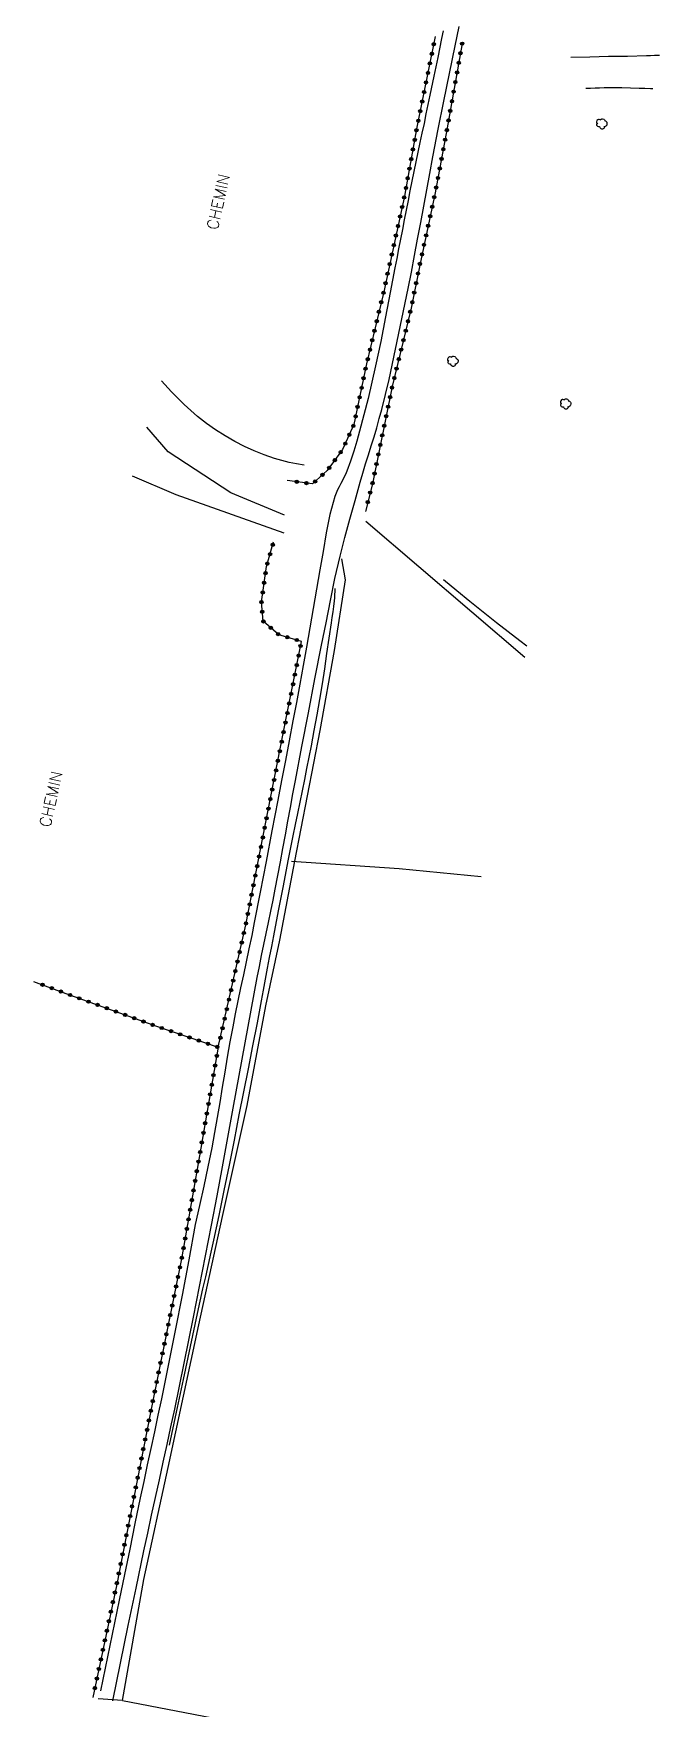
# Model space of a CAD drawing. Header units: millimetres. Extents: x 145999 to 147000, y 141000 to 142001.
# Drawn here: x 146658.6 to 146754.9, y 141333.7 to 141591.3 of the extents above; entities that cross this region are included whole.
import ezdxf

# ---------------------------------------------------------------- set-up
doc = ezdxf.new("R2010")
doc.units = ezdxf.units.MM
doc.layers.get('0').update_dxf_attribs({"linetype": 'CONTINUOUS'})
for name, color, linetype in [('W0071', 7, 'CONTINUOUS'), ('W0211', 2, 'CONTINUOUS'), ('W0214', 2, 'CONTINUOUS'), ('W0300', 7, 'CONTINUOUS'), ('W0323', 7, 'CONTINUOUS'), ('W0330', 7, 'CONTINUOUS'), ('W0989', 7, 'CONTINUOUS')]:
    doc.layers.add(name, color=color, linetype=linetype)
doc.styles.get("Standard").update_dxf_attribs({"font": 'romans.shx', "width": 0.85})

# ---------------------------------------------------------------- blocks, each defined once
blk = doc.blocks.new('T300')
for p, q in [((-0.8, 0.51), (-0.86, 0.34)), ((-0.86, 0.34), (-0.86, 0.17)), ((-0.86, 0.17), (-0.74, 0.06)), ((-0.69, 0.63), (-0.8, 0.51)), ((-0.8, -0.06), (-0.74, 0.06)), ((-0.74, 0.06), (-0.69, 0.11)), ((-0.57, 0.69), (-0.69, 0.63)), ((-0.46, 0.69), (-0.57, 0.69)), ((-0.29, 0.63), (-0.46, 0.69)), ((-0.29, 0.63), (-0.17, 0.74)), ((-0.23, 0.57), (-0.29, 0.63)), ((-0.17, 0.74), (-0.06, 0.8)), ((-0.06, 0.8), (0.06, 0.8)), ((0.06, 0.8), (0.23, 0.74)), ((0.23, 0.74), (0.34, 0.63)), ((0.34, 0.63), (0.4, 0.51)), ((0.46, 0.46), (0.34, 0.46)), ((0.4, 0.51), (0.4, 0.46)), ((0.57, 0.4), (0.46, 0.46)), ((0.57, 0.4), (0.69, 0.29)), ((0.69, 0.29), (0.74, 0.17)), ((0.74, 0.06), (0.69, -0.17)), ((0.74, 0.17), (0.74, 0.06)), ((-0.8, -0.17), (-0.8, -0.06)), ((-0.8, -0.23), (-0.8, -0.17)), ((-0.74, -0.34), (-0.8, -0.23)), ((-0.69, -0.4), (-0.74, -0.34)), ((-0.51, -0.46), (-0.69, -0.4)), ((-0.4, -0.46), (-0.51, -0.46)), ((-0.4, -0.46), (-0.34, -0.46)), ((-0.34, -0.46), (-0.34, -0.4)), ((-0.34, -0.51), (-0.34, -0.46)), ((-0.29, -0.63), (-0.34, -0.51)), ((-0.17, -0.74), (-0.29, -0.63)), ((-0.06, -0.8), (-0.17, -0.74)), ((0.06, -0.8), (-0.06, -0.8)), ((0.17, -0.74), (0.06, -0.8)), ((0.23, -0.69), (0.17, -0.74)), ((0.29, -0.46), (0.23, -0.46)), ((0.29, -0.63), (0.23, -0.69)), ((0.46, -0.4), (0.29, -0.46)), ((0.34, -0.51), (0.29, -0.63)), ((0.34, -0.51), (0.34, -0.46)), ((0.57, -0.34), (0.46, -0.4)), ((0.63, -0.29), (0.57, -0.34)), ((0.69, -0.17), (0.63, -0.29))]:
    blk.add_line(p, q)
blk = doc.blocks.new('t323o')
at = {"color": 0, "linetype": 'Continuous'}
for radius in [0.25, 0.15]:
    blk.add_circle((0, 0), radius, dxfattribs=at)

msp = doc.modelspace()

# ---------------------------------------------------------------- linework, layer by layer
at = {"layer": 'W0071'}
for points in [[(146721.59, 141591.67), (146721.36, 141590.47), (146720.76, 141587.58), (146720.16, 141584.69), (146719.56, 141581.8), (146718.95, 141578.91), (146718.65, 141577.43), (146718.34, 141575.95), (146718.02, 141574.48), (146717.71, 141573), (146717.4, 141571.52), (146717.1, 141570.04), (146716.79, 141568.56), (146716.49, 141567.08), (146716.19, 141565.59), (146715.9, 141564.11), (146715.61, 141562.62), (146715.32, 141561.14), (146715.03, 141559.65), (146714.74, 141558.17), (146714.45, 141556.68), (146714.16, 141555.2), (146713.44, 141551.44), (146712.73, 141547.67), (146712, 141543.91), (146711.21, 141540.17), (146710.64, 141537.64), (146710.05, 141535.12), (146709.42, 141532.61), (146708.75, 141530.11), (146708.3, 141528.55), (146707.84, 141527.01), (146707.34, 141525.47), (146706.78, 141523.95), (146706.57, 141523.46), (146706.34, 141522.98), (146706.09, 141522.5), (146705.84, 141522.03), (146705.59, 141521.56), (146705.35, 141521.08), (146705.14, 141520.58), (146704.95, 141520.08), (146704.17, 141517.3), (146703.6, 141514.46), (146703.14, 141511.61), (146702.64, 141508.78), (146702.37, 141507.3), (146702.1, 141505.81), (146701.84, 141504.32), (146701.59, 141502.83), (146701.34, 141501.34), (146701.09, 141499.85), (146700.83, 141498.36), (146700.57, 141496.87), (146700.06, 141494.04), (146699.54, 141491.21), (146699.02, 141488.38), (146698.49, 141485.55), (146697.91, 141482.5), (146697.33, 141479.45), (146696.74, 141476.4), (146696.16, 141473.35), (146695.26, 141468.64), (146694.37, 141463.93), (146693.47, 141459.22), (146692.55, 141454.52), (146692.15, 141452.52), (146691.73, 141450.51), (146691.3, 141448.51), (146690.87, 141446.51), (146690.45, 141444.51), (146690.03, 141442.51), (146689.62, 141440.51), (146689.23, 141438.5), (146688.8, 141436.18), (146688.39, 141433.85), (146688, 141431.53), (146687.62, 141429.2), (146687.23, 141426.87), (146686.84, 141424.55), (146686.43, 141422.22), (146686, 141419.9), (146685.41, 141416.94), (146684.79, 141413.98), (146684.15, 141411.03), (146683.48, 141408.08)], [(146685.98, 141407.97), (146686.82, 141412.48), (146687.65, 141416.98), (146688.49, 141421.49), (146689.32, 141426), (146689.78, 141428.51), (146690.23, 141431.02), (146690.68, 141433.53), (146691.14, 141436.04), (146691.59, 141438.54), (146692.05, 141441.05), (146692.52, 141443.56), (146693, 141446.07), (146693.33, 141447.77), (146693.68, 141449.47), (146694.03, 141451.17), (146694.38, 141452.87), (146694.74, 141454.56), (146695.09, 141456.26), (146695.43, 141457.96), (146695.77, 141459.67), (146696.18, 141461.75), (146696.57, 141463.85), (146696.96, 141465.94), (146697.35, 141468.03), (146697.73, 141470.13), (146698.11, 141472.22), (146698.5, 141474.31), (146698.9, 141476.4), (146699.88, 141481.61), (146700.87, 141486.81), (146701.88, 141492.01), (146702.9, 141497.21), (146703.58, 141500.63), (146704.25, 141504.05), (146704.96, 141507.47), (146705.74, 141510.87), (146706.46, 141513.74), (146707.24, 141516.59), (146708.04, 141519.43), (146708.85, 141522.27), (146709.26, 141523.67), (146709.67, 141525.06), (146710.1, 141526.45), (146710.53, 141527.84), (146710.96, 141529.23), (146711.37, 141530.63), (146711.77, 141532.03), (146712.14, 141533.43), (146713.27, 141538.07), (146714.29, 141542.72), (146715.26, 141547.39), (146716.21, 141552.06), (146716.72, 141554.58), (146717.2, 141557.11), (146717.67, 141559.64), (146718.14, 141562.17), (146718.6, 141564.69), (146719.06, 141567.22), (146719.53, 141569.75), (146720.02, 141572.28), (146720.85, 141576.56), (146721.69, 141580.84), (146722.55, 141585.12), (146723.45, 141589.39), (146724.06, 141592.33)], [(146683.48, 141408.08), (146682.48, 141402.65), (146681.45, 141397.23), (146680.39, 141391.8), (146679.32, 141386.39), (146678.8, 141383.84), (146678.27, 141381.3), (146677.73, 141378.75), (146677.19, 141376.21), (146676.64, 141373.67), (146676.1, 141371.12), (146675.55, 141368.58), (146675.02, 141366.04), (146674.2, 141362.11), (146673.39, 141358.18), (146672.58, 141354.25), (146671.78, 141350.32), (146671.06, 141346.83), (146670.34, 141343.35), (146669.63, 141339.87), (146668.91, 141336.39)], [(146670.82, 141334.86), (146671.98, 141340.63), (146673.16, 141346.4), (146674.36, 141352.16), (146675.57, 141357.92), (146676.16, 141360.65), (146676.75, 141363.38), (146677.35, 141366.1), (146677.95, 141368.82), (146678.56, 141371.54), (146679.16, 141374.27), (146679.74, 141376.99), (146680.32, 141379.72), (146681.78, 141386.77), (146683.21, 141393.83), (146684.61, 141400.9), (146685.98, 141407.97)]]:
    msp.add_lwpolyline(points, dxfattribs=at)
at = {"layer": 'W0211'}
for points in [[(146743.54, 141582.83), (146744.24, 141582.87), (146744.95, 141582.91), (146745.66, 141582.93), (146746.37, 141582.95), (146747.71, 141582.96), (146749.05, 141582.95), (146750.39, 141582.92), (146751.73, 141582.87), (146752.6, 141582.84), (146753.47, 141582.81), (146753.84, 141582.78)], [(146679.52, 141374.15), (146680.59, 141379.22), (146681.66, 141384.28), (146682.74, 141389.34), (146683.83, 141394.4), (146684.24, 141396.29), (146684.66, 141398.18), (146685.08, 141400.06), (146685.5, 141401.94), (146685.92, 141403.83), (146686.33, 141405.71), (146686.74, 141407.6), (146687.14, 141409.49), (146687.94, 141413.35), (146688.72, 141417.21), (146689.49, 141421.08), (146690.25, 141424.95), (146690.96, 141428.49), (146691.65, 141432.04), (146692.34, 141435.59), (146693.03, 141439.13), (146693.35, 141440.81), (146693.66, 141442.48), (146693.98, 141444.15), (146694.29, 141445.82), (146694.6, 141447.5), (146694.91, 141449.17), (146695.23, 141450.84), (146695.54, 141452.51), (146696.28, 141456.35), (146697.03, 141460.19), (146697.78, 141464.03), (146698.54, 141467.86), (146698.89, 141469.59), (146699.24, 141471.32), (146699.6, 141473.05), (146699.95, 141474.78), (146700.31, 141476.51), (146700.65, 141478.23), (146701, 141479.97), (146701.33, 141481.7), (146701.78, 141484.08), (146702.21, 141486.46), (146702.63, 141488.84), (146703.02, 141491.23), (146703.39, 141493.57), (146703.73, 141495.92), (146704.07, 141498.27), (146704.41, 141500.63), (146704.54, 141501.47), (146704.67, 141502.31), (146704.8, 141503.15), (146704.89, 141503.99), (146704.93, 141504.48), (146704.96, 141504.96), (146704.98, 141505.44), (146704.98, 141505.93)]]:
    msp.add_lwpolyline(points, dxfattribs=at)
at = {"layer": 'W0214'}
msp.add_lwpolyline([(146754.86, 141587.9), (146754.72, 141587.89), (146754.1, 141587.86), (146753.48, 141587.83), (146752.86, 141587.81), (146749.95, 141587.75), (146747.04, 141587.7), (146744.13, 141587.64), (146741.21, 141587.59)], dxfattribs=at)
at = {"layer": 'W0300'}
for points in [[(146700.2, 141524.9), (146699.05, 141525.07), (146697.91, 141525.29), (146696.77, 141525.57), (146695.66, 141525.9), (146694.09, 141526.44), (146692.55, 141527.06), (146691.05, 141527.76), (146689.57, 141528.52), (146688.07, 141529.37), (146686.61, 141530.3), (146685.19, 141531.29), (146683.83, 141532.36), (146681.75, 141534.2), (146679.8, 141536.17), (146678.29, 141537.82)], [(146721.67, 141507.29), (146723.68, 141505.62), (146725.71, 141503.96), (146727.76, 141502.32), (146729.81, 141500.69), (146731.61, 141499.29), (146733.41, 141497.9), (146734.48, 141497.08)]]:
    msp.add_lwpolyline(points, dxfattribs=at)
at = {"layer": 'W0323'}
for points in [[(146720.39, 141590.78), (146717.52, 141576.59), (146715.64, 141566.23), (146712.45, 141551.52), (146709.83, 141540.45), (146707.88, 141531.13), (146706.14, 141527.3), (146703.78, 141524.05), (146701.5, 141521.99), (146697.6, 141522.54)], [(146724.52, 141589.72), (146722.18, 141576.45), (146720.37, 141566.76), (146717.99, 141555.65), (146716.68, 141549.04), (146713.76, 141536.96), (146710.72, 141522.02), (146709.64, 141517.74)], [(146687.02, 141435.36), (146691.23, 141454.16), (146694.64, 141471.57), (146697.58, 141486.47), (146699.81, 141497.78), (146696.35, 141498.78), (146693.9, 141500.9), (146693.64, 141503.88), (146694.44, 141509.31), (146695.52, 141513.07)], [(146658.6, 141445.49), (146663.57, 141443.63), (146677.52, 141438.59), (146687.02, 141435.36)], [(146687.02, 141435.36), (146684.33, 141419.81), (146681.38, 141402.8), (146676.64, 141379.46)], [(146676.64, 141379.46), (146671.34, 141352.54), (146667.74, 141335.33)]]:
    msp.add_lwpolyline(points, dxfattribs=at)
at = {"layer": 'W0330'}
for points in [[(146697.19, 141517.16), (146688.94, 141520.61), (146679.33, 141526.91), (146676.04, 141530.7)], [(146673.75, 141523.26), (146680.51, 141520.36), (146697.08, 141514.47)], [(146709.71, 141516.27), (146734.14, 141495.36)], [(146684.02, 141392.67), (146687.64, 141409.33), (146691.43, 141426.38), (146694.31, 141441.73), (146696.49, 141451.8), (146698.77, 141463.96), (146702.69, 141484.07), (146704.9, 141496.37), (146706.6, 141507.24), (146706.01, 141510.45)], [(146698.28, 141463.97), (146714.83, 141462.82), (146727.46, 141461.59)], [(146672.26, 141334.88), (146675.55, 141353.51), (146679.33, 141370.74), (146684.02, 141392.67)], [(146672.26, 141334.88), (146668.56, 141335.13)], [(146672.26, 141334.88), (146701.32, 141329.31)]]:
    msp.add_lwpolyline(points, dxfattribs=at)

# ---------------------------------------------------------------- block references
at = {"layer": 'W0300'}
for p in [(146746.05, 141577.36), (146723.14, 141540.85), (146740.48, 141534.27)]:
    msp.add_blockref('T300', p, dxfattribs=at)
at = {"layer": 'W0323'}
for p, rotation in [((146719.86, 141588.14), 258.578304341783), ((146720.15, 141589.61), 258.578304341783), ((146724.25, 141588.23), 260.0196114875774), ((146724.51, 141589.7), 260.0196114875774), ((146719.56, 141586.67), 258.578304341783), ((146723.99, 141586.75), 260.0196114875774), ((146718.96, 141583.73), 258.578304341783), ((146719.26, 141585.2), 258.578304341783), ((146723.47, 141583.79), 260.0196114875774), ((146723.73, 141585.27), 260.0196114875774), ((146718.37, 141580.79), 258.578304341783), ((146718.67, 141582.26), 258.578304341783), ((146722.95, 141580.84), 260.0196114875774), ((146723.21, 141582.32), 260.0196114875774), ((146717.78, 141577.85), 258.578304341783), ((146718.07, 141579.32), 258.578304341783), ((146722.43, 141577.89), 260.0196114875774), ((146722.69, 141579.36), 260.0196114875774), ((146717.48, 141576.38), 259.7165648727906), ((146722.17, 141576.41), 259.4145997257901), ((146716.95, 141573.43), 259.7165648727906), ((146717.22, 141574.9), 259.7165648727906), ((146721.62, 141573.46), 259.4145997257901), ((146721.9, 141574.93), 259.4145997257901), ((146716.41, 141570.48), 259.7165648727906), ((146716.68, 141571.95), 259.7165648727906), ((146721.07, 141570.51), 259.4145997257901), ((146721.35, 141571.98), 259.4145997257901), ((146715.88, 141567.52), 259.7165648727906), ((146716.14, 141569), 259.7165648727906), ((146720.52, 141567.56), 259.4145997257901), ((146720.8, 141569.04), 259.4145997257901), ((146715.6, 141566.05), 257.740401691987), ((146720.23, 141566.09), 257.8946736960567), ((146714.97, 141563.12), 257.740401691987), ((146715.28, 141564.58), 257.740401691987), ((146719.6, 141563.16), 257.8946736960567), ((146719.91, 141564.62), 257.8946736960567), ((146714.33, 141560.19), 257.740401691987), ((146714.65, 141561.65), 257.740401691987), ((146718.97, 141560.22), 257.8946736960567), ((146719.28, 141561.69), 257.8946736960567), ((146713.69, 141557.26), 257.740401691987), ((146714.01, 141558.72), 257.740401691987), ((146718.34, 141557.29), 257.8946736960567), ((146718.65, 141558.76), 257.8946736960567), ((146713.37, 141555.79), 257.740401691987), ((146718.02, 141555.82), 257.8946736960567), ((146712.74, 141552.86), 257.740401691987), ((146713.05, 141554.32), 257.740401691987), ((146717.44, 141552.88), 258.8085401516484), ((146717.73, 141554.35), 258.8085401516484), ((146712.07, 141549.93), 256.6917171159302), ((146712.42, 141551.39), 256.6917171159302), ((146716.86, 141549.94), 258.8085401516484), ((146717.15, 141551.41), 258.8085401516484), ((146711.38, 141547.01), 256.6917171159302), ((146711.72, 141548.47), 256.6917171159302), ((146716.19, 141547.01), 256.4153527469825), ((146716.54, 141548.47), 256.4153527469825), ((146711.03, 141545.55), 256.6917171159302), ((146715.84, 141545.56), 256.4153527469825), ((146710.34, 141542.63), 256.6917171159302), ((146710.69, 141544.09), 256.6917171159302), ((146715.13, 141542.64), 256.4153527469825), ((146715.49, 141544.1), 256.4153527469825), ((146709.67, 141539.71), 258.1813883180962), ((146710, 141541.17), 256.6917171159302), ((146714.43, 141539.72), 256.4153527469825), ((146714.78, 141541.18), 256.4153527469825), ((146709.06, 141536.77), 258.1813883180962), ((146709.36, 141538.24), 258.1813883180962), ((146713.73, 141536.81), 258.4896458527815), ((146714.08, 141538.27), 256.4153527469825), ((146708.75, 141535.31), 258.1813883180962), ((146713.43, 141535.34), 258.4896458527815), ((146708.14, 141532.37), 258.1813883180962), ((146708.44, 141533.84), 258.1813883180962), ((146712.83, 141532.4), 258.4896458527815), ((146713.13, 141533.87), 258.4896458527815), ((146707.16, 141529.55), 245.6890445867097), ((146707.78, 141530.92), 245.6890445867097), ((146712.23, 141529.46), 258.4896458527815), ((146712.53, 141530.93), 258.4896458527815), ((146705.83, 141526.87), 233.9579359280104), ((146706.55, 141528.18), 245.6890445867097), ((146711.63, 141526.52), 258.4896458527815), ((146711.93, 141527.99), 258.4896458527815), ((146704.07, 141524.45), 233.9579359280104), ((146704.95, 141525.66), 233.9579359280104), ((146711.33, 141525.05), 258.4896458527815), ((146699.08, 141522.33), 172.0860294334298), ((146700.57, 141522.12), 172.0860294334298), ((146701.91, 141522.37), 221.9968999542553), ((146703.03, 141523.37), 221.9968999542553), ((146710.74, 141522.11), 258.4896458527815), ((146711.04, 141523.58), 258.4896458527815), ((146710, 141519.2), 255.809193308712), ((146710.37, 141520.65), 255.809193308712), ((146694.98, 141511.19), 73.9799871319701), ((146695.39, 141512.63), 73.9799871319701), ((146694.28, 141508.27), 81.59827174541259), ((146694.56, 141509.74), 73.9799871319701), ((146694.06, 141506.79), 81.59827174541259), ((146693.64, 141503.82), 95.109643743242), ((146693.85, 141505.3), 81.59827174541259), ((146693.78, 141502.33), 95.109643743242), ((146693.95, 141500.85), 139.0775785264266), ((146695.09, 141499.87), 139.0775785264266), ((146696.22, 141498.89), 139.0775785264266), ((146697.63, 141498.41), 163.854056610731), ((146699.07, 141497.99), 163.854056610731), ((146699.38, 141495.59), 78.84994235933765), ((146699.67, 141497.07), 78.84994235933765), ((146699.09, 141494.12), 78.84994235933765), ((146698.51, 141491.18), 78.84994235933765), ((146698.8, 141492.65), 78.84994235933765), ((146697.93, 141488.24), 78.84994235933765), ((146698.22, 141489.71), 78.84994235933765), ((146697.35, 141485.29), 78.80693110920298), ((146697.64, 141486.76), 78.84994235933765), ((146697.06, 141483.82), 78.80693110920298), ((146696.48, 141480.88), 78.80693110920298), ((146696.77, 141482.35), 78.80693110920298), ((146695.9, 141477.94), 78.80693110920298), ((146696.19, 141479.41), 78.80693110920298), ((146695.31, 141474.99), 78.80693110920298), ((146695.6, 141476.46), 78.80693110920298), ((146695.02, 141473.52), 78.80693110920298), ((146694.44, 141470.58), 78.92511087057983), ((146694.73, 141472.05), 78.80693110920298), ((146693.87, 141467.63), 78.92511087057983), ((146694.15, 141469.11), 78.92511087057983), ((146693.29, 141464.69), 78.92511087057983), ((146693.58, 141466.16), 78.92511087057983), ((146693, 141463.22), 78.92511087057983), ((146692.42, 141460.27), 78.92511087057983), ((146692.71, 141461.75), 78.92511087057983), ((146691.85, 141457.33), 78.92511087057983), ((146692.14, 141458.8), 78.92511087057983), ((146691.27, 141454.39), 78.92511087057983), ((146691.56, 141455.86), 78.92511087057983), ((146690.62, 141451.46), 77.3831462266131), ((146690.95, 141452.92), 77.3831462266131), ((146690.3, 141449.99), 77.3831462266131), ((146689.64, 141447.07), 77.3831462266131), ((146689.97, 141448.53), 77.3831462266131), ((146660, 141444.96), 339.437390716897), ((146661.41, 141444.44), 339.437390716897), ((146662.81, 141443.91), 339.437390716897), ((146688.98, 141444.14), 77.3831462266131), ((146689.31, 141445.6), 77.3831462266131), ((146664.22, 141443.39), 340.138631444176), ((146665.63, 141442.88), 340.138631444176), ((146667.04, 141442.37), 340.138631444176), ((146668.45, 141441.86), 340.138631444176), ((146669.86, 141441.35), 340.138631444176), ((146688.33, 141441.21), 77.3831462266131), ((146688.66, 141442.67), 77.3831462266131), ((146671.27, 141440.84), 340.138631444176), ((146672.68, 141440.33), 340.138631444176), ((146674.09, 141439.82), 340.138631444176), ((146675.5, 141439.31), 340.138631444176), ((146676.92, 141438.8), 340.138631444176), ((146688, 141439.75), 77.3831462266131), ((146678.33, 141438.31), 341.2128829719998), ((146679.75, 141437.83), 341.2128829719998), ((146681.17, 141437.34), 341.2128829719998), ((146682.59, 141436.86), 341.2128829719998), ((146684.01, 141436.38), 341.2128829719998), ((146687.35, 141436.82), 77.3831462266131), ((146687.67, 141438.28), 77.3831462266131), ((146685.43, 141435.89), 341.2128829719998), ((146686.79, 141434.02), 260.16686548685), ((146686.85, 141435.41), 341.2128829719998), ((146686.27, 141431.06), 260.16686548685), ((146686.53, 141432.54), 260.16686548685), ((146686.02, 141429.58), 260.16686548685), ((146685.51, 141426.63), 260.16686548685), ((146685.76, 141428.11), 260.16686548685), ((146684.99, 141423.67), 260.16686548685), ((146685.25, 141425.15), 260.16686548685), ((146684.48, 141420.72), 260.16686548685), ((146684.74, 141422.19), 260.16686548685), ((146684.23, 141419.24), 260.1906366195574), ((146683.71, 141416.28), 260.1906366195574), ((146683.97, 141417.76), 260.1906366195574), ((146683.2, 141413.33), 260.1906366195574), ((146683.46, 141414.8), 260.1906366195574), ((146682.69, 141410.37), 260.1906366195574), ((146682.95, 141411.85), 260.1906366195574), ((146682.44, 141408.89), 260.1906366195574), ((146681.93, 141405.94), 260.1906366195574), ((146682.18, 141407.41), 260.1906366195574), ((146681.41, 141402.98), 260.1906366195574), ((146681.67, 141404.46), 260.1906366195574), ((146680.82, 141400.04), 258.5098689782377), ((146681.12, 141401.51), 258.5098689782377), ((146680.52, 141398.57), 258.5098689782377), ((146679.93, 141395.63), 258.5098689782377), ((146680.22, 141397.1), 258.5098689782377), ((146679.33, 141392.69), 258.5098689782377), ((146679.63, 141394.16), 258.5098689782377), ((146678.73, 141389.75), 258.5098689782377), ((146679.03, 141391.22), 258.5098689782377), ((146678.43, 141388.28), 258.5098689782377), ((146677.83, 141385.34), 258.5098689782377), ((146678.13, 141386.81), 258.5098689782377), ((146677.24, 141382.4), 258.5098689782377), ((146677.54, 141383.87), 258.5098689782377), ((146676.64, 141379.45), 258.8575758146218), ((146676.94, 141380.93), 258.5098689782377), ((146676.35, 141377.97), 258.8575758146218), ((146675.77, 141375.03), 258.8575758146218), ((146676.06, 141376.5), 258.8575758146218), ((146675.19, 141372.09), 258.8575758146218), ((146675.48, 141373.56), 258.8575758146218), ((146674.61, 141369.14), 258.8575758146218), ((146674.9, 141370.62), 258.8575758146218), ((146674.32, 141367.67), 258.8575758146218), ((146673.74, 141364.73), 258.8575758146218), ((146674.03, 141366.2), 258.8575758146218), ((146673.16, 141361.78), 258.8575758146218), ((146673.45, 141363.26), 258.8575758146218), ((146672.58, 141358.84), 258.8575758146218), ((146672.87, 141360.31), 258.8575758146218), ((146672.29, 141357.37), 258.8575758146218), ((146671.71, 141354.43), 258.8575758146218), ((146672, 141355.9), 258.8575758146218), ((146671.12, 141351.49), 258.1818505094141), ((146671.42, 141352.95), 258.8575758146218), ((146670.5, 141348.55), 258.1818505094141), ((146670.81, 141350.02), 258.1818505094141), ((146670.19, 141347.08), 258.1818505094141), ((146669.58, 141344.14), 258.1818505094141), ((146669.89, 141345.61), 258.1818505094141), ((146668.97, 141341.21), 258.1818505094141), ((146669.27, 141342.68), 258.1818505094141), ((146668.35, 141338.27), 258.1818505094141), ((146668.66, 141339.74), 258.1818505094141), ((146668.04, 141336.8), 258.1818505094141)]:
    msp.add_blockref('t323o', p, dxfattribs=dict(at, rotation=rotation))

# ---------------------------------------------------------------- texts
at = {"layer": 'W0989'}
for p in [(146686.91, 141560.94), (146661.18, 141469.08)]:
    msp.add_text('CHEMIN', height=1.75, rotation=77.5067, dxfattribs=at).set_placement(p)

doc.saveas('drawing.dxf')
